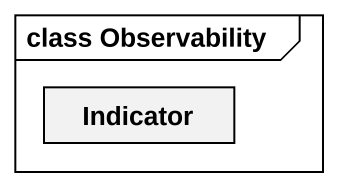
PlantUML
@startuml
mainframe class Observability
hide circle
hide empty members
class Indicator
@enduml
